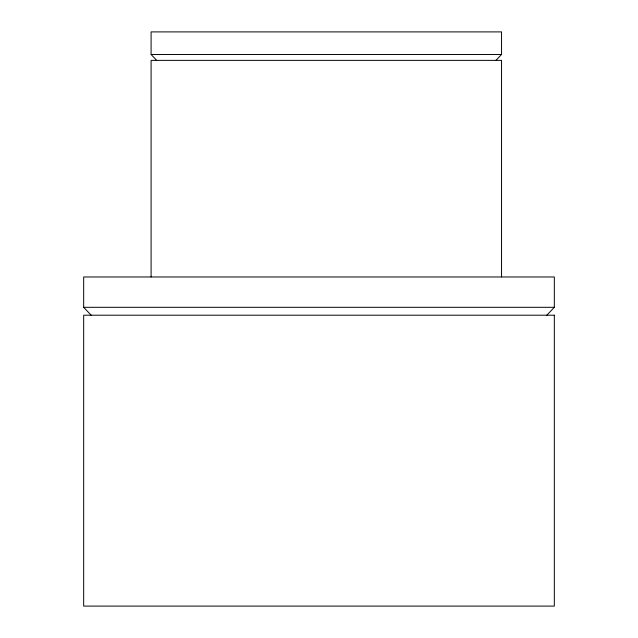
<?xml version="1.0" encoding="UTF-8"?>
<svg xmlns="http://www.w3.org/2000/svg" width="638" height="638" viewBox="0 0 638 638"><rect width="100%" height="100%" fill="white"/><g stroke="black" fill="none" stroke-linecap="round" stroke-linejoin="round"><path stroke-width="0.96" d="M495.965 60.371L501.548 54.493L501.548 31.9L151.094 31.9L151.094 54.493L156.669 60.371M546.838 315.204L554.326 307.317L554.326 276.972L83.674 276.972L83.674 307.317L91.162 315.204M151.094 54.493L501.548 54.493M83.674 307.317L554.326 307.317M501.548 276.972L501.548 60.371L151.094 60.371L151.094 276.972M554.326 315.204L83.674 315.204L83.674 606.1L554.326 606.1L554.326 315.204"/></g></svg>
